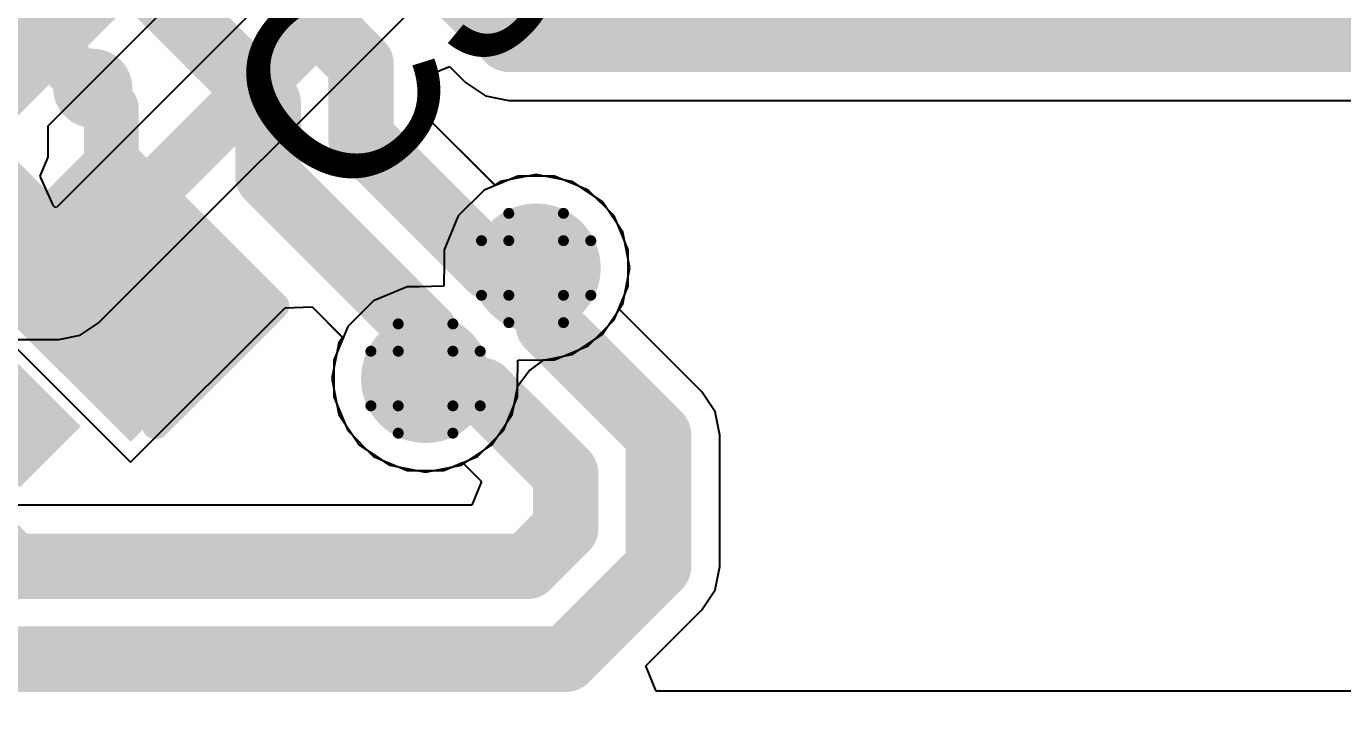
# Model space of a CAD drawing. Header units: inches. Extents: x -25 to 271, y -41 to 15.
# Drawn here: x 40.68 to 46.8, y -3.01 to 0.14 of the extents above; entities that cross this region are included whole.
import ezdxf

# ---------------------------------------------------------------- set-up
doc = ezdxf.new("R2010")
doc.units = ezdxf.units.IN
for name, color, linetype in [('Bottom Layer', 5, 'Continuous'), ('Drill Drawing', 1, 'Continuous'), ('Top Glue Points', 56, 'Continuous'), ('Top Layer', 1, 'Continuous'), ('Top Overlay', 2, 'Continuous'), ('Top Paste', 8, 'Continuous'), ('Top Solder', 216, 'Continuous'), ('Via Holes', 16, 'Continuous')]:
    doc.layers.add(name, color=color, linetype=linetype)
doc.styles.add('Arial', font='', dxfattribs={"height": 0.2})
doc.styles.get('Arial').set_extended_font_data('Arial')

# ---------------------------------------------------------------- blocks, each defined once
blk = doc.blocks.new('CAP_0603_56')
at = {"layer": 'Top Layer'}
for points in [[(-0.381, 0.4445), (-0.381, -0.4445), (-1.143, -0.4445), (-1.143, 0.4445)], [(1.143, 0.4445), (1.143, -0.4445), (0.381, -0.4445), (0.381, 0.4445)]]:
    blk.add_hatch(color=1, dxfattribs=at).paths.add_polyline_path(points)
at = {"layer": 'Top Paste'}
for points in [[(-0.381, 0.4445), (-0.381, -0.4445), (-1.143, -0.4445), (-1.143, 0.4445)], [(1.143, 0.4445), (1.143, -0.4445), (0.381, -0.4445), (0.381, 0.4445)]]:
    blk.add_hatch(color=8, dxfattribs=at).paths.add_polyline_path(points)
at = {"layer": 'Top Solder'}
for points in [[(-0.321, 0.5045), (-0.321, -0.5045), (-1.203, -0.5045), (-1.203, 0.5045)], [(1.203, 0.5045), (1.203, -0.5045), (0.321, -0.5045), (0.321, 0.5045)]]:
    blk.add_hatch(color=216, dxfattribs=at).paths.add_polyline_path(points)
at = {"layer": 'Top Overlay'}
for points in [[(-1.2446, 0.5334, 0.127, 0.127, 0), (-0.4572, 0.5334, 0.127, 0.127, 0)], [(-1.2446, 0.5334, 0.127, 0.127, 0), (-1.2446, -0.5334, 0.127, 0.127, 0)], [(0.4572, 0.5334, 0.127, 0.127, 0), (1.2446, 0.5334, 0.127, 0.127, 0)], [(1.2446, 0.5334, 0.127, 0.127, 0), (1.2446, -0.5334, 0.127, 0.127, 0)], [(-1.2446, -0.5334, 0.127, 0.127, 0), (-0.4572, -0.5334, 0.127, 0.127, 0)], [(0.4572, -0.5334, 0.127, 0.127, 0), (1.2446, -0.5334, 0.127, 0.127, 0)]]:
    blk.add_lwpolyline(points, format="xyseb", dxfattribs=at)
for points in [[(-1.2764, 0.5334, 0.0635, 0.0635, 1), (-1.2128, 0.5334, 0.0635, 0.0635, 1)], [(-1.2764, 0.5334, 0.0635, 0.0635, 1), (-1.2128, 0.5334, 0.0635, 0.0635, 1)], [(-0.4889, 0.5334, 0.0635, 0.0635, 1), (-0.4254, 0.5334, 0.0635, 0.0635, 1)], [(0.4254, 0.5334, 0.0635, 0.0635, 1), (0.4889, 0.5334, 0.0635, 0.0635, 1)], [(1.2128, 0.5334, 0.0635, 0.0635, 1), (1.2764, 0.5334, 0.0635, 0.0635, 1)], [(1.2128, 0.5334, 0.0635, 0.0635, 1), (1.2764, 0.5334, 0.0635, 0.0635, 1)], [(-1.2764, -0.5334, 0.0635, 0.0635, 1), (-1.2128, -0.5334, 0.0635, 0.0635, 1)], [(-1.2764, -0.5334, 0.0635, 0.0635, 1), (-1.2128, -0.5334, 0.0635, 0.0635, 1)], [(-0.4889, -0.5334, 0.0635, 0.0635, 1), (-0.4254, -0.5334, 0.0635, 0.0635, 1)], [(0.4254, -0.5334, 0.0635, 0.0635, 1), (0.4889, -0.5334, 0.0635, 0.0635, 1)], [(1.2128, -0.5334, 0.0635, 0.0635, 1), (1.2764, -0.5334, 0.0635, 0.0635, 1)], [(1.2128, -0.5334, 0.0635, 0.0635, 1), (1.2764, -0.5334, 0.0635, 0.0635, 1)]]:
    blk.add_lwpolyline(points, format="xyseb", close=True, dxfattribs=at)
blk = doc.blocks.new('24_QFN__4X4__130')
at = {"layer": 'Top Layer'}
blk.add_hatch(color=1, dxfattribs=at).paths.add_polyline_path([(-2.24, 1.39), (-1.55, 1.39), (-1.55, 1.11), (-2.24, 1.11)])
at = {"layer": 'Top Paste'}
blk.add_hatch(color=8, dxfattribs=at).paths.add_polyline_path([(-2.24, 1.39), (-1.55, 1.39), (-1.55, 1.11), (-2.24, 1.11)])
at = {"layer": 'Top Solder'}
blk.add_hatch(color=216, dxfattribs=at).paths.add_polyline_path([(-2.3416, 1.4916), (-1.4484, 1.4916), (-1.4484, 1.0084), (-2.3416, 1.0084)])
at = {"layer": 'Top Overlay'}
for points in [[(-2.4832, 1.2446, 0.254, 0.254, 1), (-2.5968, 1.2446, 0.254, 0.254, 1)], [(-2.6603, 1.2446, 0.127, 0.127, 1), (-2.5333, 1.2446, 0.127, 0.127, 1)], [(-2.5467, 1.2446, 0.127, 0.127, 1), (-2.4197, 1.2446, 0.127, 0.127, 1)]]:
    blk.add_lwpolyline(points, format="xyseb", close=True, dxfattribs=at)

msp = doc.modelspace()

# ---------------------------------------------------------------- hatches: boundary and pattern name
at = {"layer": 'Bottom Layer'}
h = msp.add_hatch(color=5, dxfattribs=at)
edge = h.paths.add_edge_path()
edge.add_arc((43.0526, -0.9874), 0.3, 0, 360)
h = msp.add_hatch(color=5, dxfattribs=at)
edge = h.paths.add_edge_path()
edge.add_arc((42.5386, -1.5015), 0.3, 0, 360)
at = {"layer": 'Top Glue Points'}
msp.add_hatch(color=56, dxfattribs=at).paths.add_polyline_path([(40.6537, -2.0063), (40.9364, -1.7236), (40.5122, -1.2993), (40.2295, -1.582)])
at = {"layer": 'Top Layer'}
h = msp.add_hatch(color=1, dxfattribs=at)
edge = h.paths.add_edge_path()
edge.add_arc((43.0526, -0.9874), 0.3, 0, 360)
h = msp.add_hatch(color=1, dxfattribs=at)
edge = h.paths.add_edge_path()
edge.add_arc((42.5386, -1.5015), 0.3, 0, 360)
at = {"layer": 'Via Holes'}
h = msp.add_hatch(color=7, dxfattribs=at)
edge = h.paths.add_edge_path()
edge.add_arc((43.0526, -0.9874), 0.15, 0, 360)
h = msp.add_hatch(color=7, dxfattribs=at)
edge = h.paths.add_edge_path()
edge.add_arc((42.5386, -1.5015), 0.15, 0, 360)

# ---------------------------------------------------------------- linework, layer by layer
at = {"layer": 'Bottom Layer'}
for p, q in [((43.7338, 2.2051), (40.8232, -0.7055)), ((41.0171, -1.2441), (44.1759, 1.9147)), ((40.7846, -0.3259), (42.8805, 1.77)), ((40.7846, -0.4716), (40.7846, -0.3259)), ((40.7476, -0.561), (40.7846, -0.4716)), ((40.8092, -0.6991), (40.7476, -0.561)), ((42.9677, -0.5604), (42.8107, -0.6254)), ((43.1376, -0.5604), (42.9677, -0.5604)), ((43.2945, -0.6254), (43.1376, -0.5604)), ((42.8107, -0.6254), (42.6906, -0.7455)), ((43.4146, -0.7455), (43.2945, -0.6254)), ((40.8154, -0.704), (40.8092, -0.6991)), ((40.8232, -0.7055), (40.8154, -0.704)), ((42.6906, -0.7455), (42.6256, -0.9025)), ((43.4796, -0.9025), (43.4146, -0.7455)), ((42.6256, -0.9025), (42.6256, -0.9571)), ((43.4796, -1.0723), (43.4796, -0.9025)), ((42.6256, -0.9571), (42.6235, -1.0724)), ((42.4536, -1.0745), (42.2967, -1.1395)), ((42.5083, -1.0745), (42.4536, -1.0745)), ((42.6235, -1.0724), (42.5083, -1.0745)), ((43.4363, -1.1769), (43.4796, -1.0723)), ((42.2967, -1.1395), (42.1766, -1.2596)), ((43.8229, -1.5636), (43.4363, -1.1769)), ((40.9331, -1.3003), (41.0171, -1.2441)), ((42.1766, -1.2596), (42.1116, -1.4165)), ((39.5099, -1.32), (40.834, -1.32)), ((40.834, -1.32), (40.9331, -1.3003)), ((42.1116, -1.4165), (42.1116, -1.5864)), ((42.1116, -1.5864), (42.1766, -1.7433)), ((43.8847, -1.656), (43.8229, -1.5636)), ((43.8229, -1.5636), (43.8229, -1.5636)), ((43.9064, -1.765), (43.8847, -1.656)), ((42.1766, -1.7433), (42.2967, -1.8634)), ((43.9064, -2.3752), (43.9064, -1.765)), ((42.2967, -1.8634), (42.4536, -1.9285)), ((42.6235, -1.9285), (42.7108, -1.8923)), ((42.7108, -1.8923), (42.7988, -1.9803)), ((42.4536, -1.9285), (42.6235, -1.9285)), ((42.7988, -1.9803), (42.7534, -2.09)), ((42.7534, -2.09), (30.0335, -2.09)), ((43.8847, -2.4842), (43.9064, -2.3752)), ((43.8229, -2.5766), (43.8847, -2.4842)), ((43.562, -2.8375), (43.8229, -2.5766)), ((43.8229, -2.5766), (43.8229, -2.5766)), ((43.6106, -2.9549), (43.562, -2.8375)), ((46.9842, -2.9549), (43.6106, -2.9549))]:
    msp.add_line(p, q, dxfattribs=at)
for points in [[(40.834, -1.061, 0.254, 0.254, 0), (43.9928, 2.0978, 0.254, 0.254, 0)], [(40.3576, -0.3867, 0.254, 0.254, 0), (42.6974, 1.9531, 0.254, 0.254, 0)], [(43.0526, -0.9874, 0.3048, 0.3048, 0), (43.1091, -1.0439, 0.3048, 0.3048, 0)], [(43.1091, -1.2526, 0.3048, 0.3048, 0), (43.1091, -1.0439, 0.3048, 0.3048, 0)], [(39.5099, -1.061, 0.254, 0.254, 0), (40.834, -1.061, 0.254, 0.254, 0)], [(43.1091, -1.2526, 0.3048, 0.3048, 0), (43.6215, -1.765, 0.3048, 0.3048, 0)], [(42.5386, -1.5015, 0.3048, 0.3048, 0), (42.595, -1.5579, 0.3048, 0.3048, 0)], [(42.595, -1.5579, 0.3048, 0.3048, 0), (42.8038, -1.5579, 0.3048, 0.3048, 0)], [(42.8038, -1.5579, 0.3048, 0.3048, 0), (43.1897, -1.9438, 0.3048, 0.3048, 0)], [(43.6215, -2.3752, 0.3048, 0.3048, 0), (43.6215, -1.765, 0.3048, 0.3048, 0)], [(43.1897, -2.1964, 0.3048, 0.3048, 0), (43.1897, -1.9438, 0.3048, 0.3048, 0)], [(43.0111, -2.3749, 0.3048, 0.3048, 0), (43.1897, -2.1964, 0.3048, 0.3048, 0)], [(30.0335, -2.3749, 0.3048, 0.3048, 0), (43.0111, -2.3749, 0.3048, 0.3048, 0)], [(43.19, -2.8067, 0.3048, 0.3048, 0), (43.6215, -2.3752, 0.3048, 0.3048, 0)], [(30.2124, -2.8067, 0.3048, 0.3048, 0), (43.19, -2.8067, 0.3048, 0.3048, 0)]]:
    msp.add_lwpolyline(points, format="xyseb", dxfattribs=at)
for points in [[(42.9764, -0.9874, 0.1524, 0.1524, 1), (43.1288, -0.9874, 0.1524, 0.1524, 1)], [(43.0329, -1.0439, 0.1524, 0.1524, 1), (43.1853, -1.0439, 0.1524, 0.1524, 1)], [(43.0329, -1.0439, 0.1524, 0.1524, 1), (43.1853, -1.0439, 0.1524, 0.1524, 1)], [(40.7705, -1.061, 0.127, 0.127, 1), (40.8975, -1.061, 0.127, 0.127, 1)], [(40.7705, -1.061, 0.127, 0.127, 1), (40.8975, -1.061, 0.127, 0.127, 1)], [(43.0329, -1.2526, 0.1524, 0.1524, 1), (43.1853, -1.2526, 0.1524, 0.1524, 1)], [(43.0329, -1.2526, 0.1524, 0.1524, 1), (43.1853, -1.2526, 0.1524, 0.1524, 1)], [(42.4624, -1.5015, 0.1524, 0.1524, 1), (42.6148, -1.5015, 0.1524, 0.1524, 1)], [(42.5188, -1.5579, 0.1524, 0.1524, 1), (42.6712, -1.5579, 0.1524, 0.1524, 1)], [(42.5188, -1.5579, 0.1524, 0.1524, 1), (42.6712, -1.5579, 0.1524, 0.1524, 1)], [(42.7276, -1.5579, 0.1524, 0.1524, 1), (42.88, -1.5579, 0.1524, 0.1524, 1)], [(42.7276, -1.5579, 0.1524, 0.1524, 1), (42.88, -1.5579, 0.1524, 0.1524, 1)], [(43.5453, -1.765, 0.1524, 0.1524, 1), (43.6977, -1.765, 0.1524, 0.1524, 1)], [(43.5453, -1.765, 0.1524, 0.1524, 1), (43.6977, -1.765, 0.1524, 0.1524, 1)], [(43.1135, -1.9438, 0.1524, 0.1524, 1), (43.2659, -1.9438, 0.1524, 0.1524, 1)], [(43.1135, -1.9438, 0.1524, 0.1524, 1), (43.2659, -1.9438, 0.1524, 0.1524, 1)], [(43.1135, -2.1964, 0.1524, 0.1524, 1), (43.2659, -2.1964, 0.1524, 0.1524, 1)], [(43.1135, -2.1964, 0.1524, 0.1524, 1), (43.2659, -2.1964, 0.1524, 0.1524, 1)], [(42.9349, -2.3749, 0.1524, 0.1524, 1), (43.0873, -2.3749, 0.1524, 0.1524, 1)], [(42.9349, -2.3749, 0.1524, 0.1524, 1), (43.0873, -2.3749, 0.1524, 0.1524, 1)], [(43.5453, -2.3752, 0.1524, 0.1524, 1), (43.6977, -2.3752, 0.1524, 0.1524, 1)], [(43.5453, -2.3752, 0.1524, 0.1524, 1), (43.6977, -2.3752, 0.1524, 0.1524, 1)], [(43.1138, -2.8067, 0.1524, 0.1524, 1), (43.2662, -2.8067, 0.1524, 0.1524, 1)], [(43.1138, -2.8067, 0.1524, 0.1524, 1), (43.2662, -2.8067, 0.1524, 0.1524, 1)]]:
    msp.add_lwpolyline(points, format="xyseb", close=True, dxfattribs=at)
at = {"layer": 'Drill Drawing'}
for points in [[(42.9256, -0.8604, 0.0508, 0.0508, 0), (42.9256, -0.7334, 0.0508, 0.0508, 0)], [(42.9256, -0.7334, 0.0508, 0.0508, 0), (43.1796, -0.7334, 0.0508, 0.0508, 0)], [(43.1796, -0.8604, 0.0508, 0.0508, 0), (43.1796, -0.7334, 0.0508, 0.0508, 0)], [(42.7986, -1.1144, 0.0508, 0.0508, 0), (42.7986, -0.8604, 0.0508, 0.0508, 0)], [(42.7986, -0.8604, 0.0508, 0.0508, 0), (42.9256, -0.8604, 0.0508, 0.0508, 0)], [(43.1796, -0.8604, 0.0508, 0.0508, 0), (43.3066, -0.8604, 0.0508, 0.0508, 0)], [(43.3066, -1.1144, 0.0508, 0.0508, 0), (43.3066, -0.8604, 0.0508, 0.0508, 0)], [(42.7986, -1.1144, 0.0508, 0.0508, 0), (42.9256, -1.1144, 0.0508, 0.0508, 0)], [(42.9256, -1.2414, 0.0508, 0.0508, 0), (42.9256, -1.1144, 0.0508, 0.0508, 0)], [(43.1796, -1.1144, 0.0508, 0.0508, 0), (43.3066, -1.1144, 0.0508, 0.0508, 0)], [(43.1796, -1.2414, 0.0508, 0.0508, 0), (43.1796, -1.1144, 0.0508, 0.0508, 0)], [(42.4116, -1.3745, 0.0508, 0.0508, 0), (42.4116, -1.2475, 0.0508, 0.0508, 0)], [(42.4116, -1.2475, 0.0508, 0.0508, 0), (42.6656, -1.2475, 0.0508, 0.0508, 0)], [(42.6656, -1.3745, 0.0508, 0.0508, 0), (42.6656, -1.2475, 0.0508, 0.0508, 0)], [(42.9256, -1.2414, 0.0508, 0.0508, 0), (43.1796, -1.2414, 0.0508, 0.0508, 0)], [(42.2846, -1.6285, 0.0508, 0.0508, 0), (42.2846, -1.3745, 0.0508, 0.0508, 0)], [(42.2846, -1.3745, 0.0508, 0.0508, 0), (42.4116, -1.3745, 0.0508, 0.0508, 0)], [(42.6656, -1.3745, 0.0508, 0.0508, 0), (42.7926, -1.3745, 0.0508, 0.0508, 0)], [(42.7926, -1.6285, 0.0508, 0.0508, 0), (42.7926, -1.3745, 0.0508, 0.0508, 0)], [(42.2846, -1.6285, 0.0508, 0.0508, 0), (42.4116, -1.6285, 0.0508, 0.0508, 0)], [(42.4116, -1.7555, 0.0508, 0.0508, 0), (42.4116, -1.6285, 0.0508, 0.0508, 0)], [(42.6656, -1.6285, 0.0508, 0.0508, 0), (42.7926, -1.6285, 0.0508, 0.0508, 0)], [(42.6656, -1.7555, 0.0508, 0.0508, 0), (42.6656, -1.6285, 0.0508, 0.0508, 0)], [(42.4116, -1.7555, 0.0508, 0.0508, 0), (42.6656, -1.7555, 0.0508, 0.0508, 0)]]:
    msp.add_lwpolyline(points, format="xyseb", dxfattribs=at)
for points in [[(42.9129, -0.7334, 0.0254, 0.0254, 1), (42.9383, -0.7334, 0.0254, 0.0254, 1)], [(42.9129, -0.7334, 0.0254, 0.0254, 1), (42.9383, -0.7334, 0.0254, 0.0254, 1)], [(43.1669, -0.7334, 0.0254, 0.0254, 1), (43.1923, -0.7334, 0.0254, 0.0254, 1)], [(43.1669, -0.7334, 0.0254, 0.0254, 1), (43.1923, -0.7334, 0.0254, 0.0254, 1)], [(42.7859, -0.8604, 0.0254, 0.0254, 1), (42.8113, -0.8604, 0.0254, 0.0254, 1)], [(42.7859, -0.8604, 0.0254, 0.0254, 1), (42.8113, -0.8604, 0.0254, 0.0254, 1)], [(42.9129, -0.8604, 0.0254, 0.0254, 1), (42.9383, -0.8604, 0.0254, 0.0254, 1)], [(42.9129, -0.8604, 0.0254, 0.0254, 1), (42.9383, -0.8604, 0.0254, 0.0254, 1)], [(43.1669, -0.8604, 0.0254, 0.0254, 1), (43.1923, -0.8604, 0.0254, 0.0254, 1)], [(43.1669, -0.8604, 0.0254, 0.0254, 1), (43.1923, -0.8604, 0.0254, 0.0254, 1)], [(43.2939, -0.8604, 0.0254, 0.0254, 1), (43.3193, -0.8604, 0.0254, 0.0254, 1)], [(43.2939, -0.8604, 0.0254, 0.0254, 1), (43.3193, -0.8604, 0.0254, 0.0254, 1)], [(42.7859, -1.1144, 0.0254, 0.0254, 1), (42.8113, -1.1144, 0.0254, 0.0254, 1)], [(42.7859, -1.1144, 0.0254, 0.0254, 1), (42.8113, -1.1144, 0.0254, 0.0254, 1)], [(42.9129, -1.1144, 0.0254, 0.0254, 1), (42.9383, -1.1144, 0.0254, 0.0254, 1)], [(42.9129, -1.1144, 0.0254, 0.0254, 1), (42.9383, -1.1144, 0.0254, 0.0254, 1)], [(43.1669, -1.1144, 0.0254, 0.0254, 1), (43.1923, -1.1144, 0.0254, 0.0254, 1)], [(43.1669, -1.1144, 0.0254, 0.0254, 1), (43.1923, -1.1144, 0.0254, 0.0254, 1)], [(43.2939, -1.1144, 0.0254, 0.0254, 1), (43.3193, -1.1144, 0.0254, 0.0254, 1)], [(43.2939, -1.1144, 0.0254, 0.0254, 1), (43.3193, -1.1144, 0.0254, 0.0254, 1)], [(42.3989, -1.2475, 0.0254, 0.0254, 1), (42.4243, -1.2475, 0.0254, 0.0254, 1)], [(42.3989, -1.2475, 0.0254, 0.0254, 1), (42.4243, -1.2475, 0.0254, 0.0254, 1)], [(42.6529, -1.2475, 0.0254, 0.0254, 1), (42.6783, -1.2475, 0.0254, 0.0254, 1)], [(42.6529, -1.2475, 0.0254, 0.0254, 1), (42.6783, -1.2475, 0.0254, 0.0254, 1)], [(42.9129, -1.2414, 0.0254, 0.0254, 1), (42.9383, -1.2414, 0.0254, 0.0254, 1)], [(42.9129, -1.2414, 0.0254, 0.0254, 1), (42.9383, -1.2414, 0.0254, 0.0254, 1)], [(43.1669, -1.2414, 0.0254, 0.0254, 1), (43.1923, -1.2414, 0.0254, 0.0254, 1)], [(43.1669, -1.2414, 0.0254, 0.0254, 1), (43.1923, -1.2414, 0.0254, 0.0254, 1)], [(42.2719, -1.3745, 0.0254, 0.0254, 1), (42.2973, -1.3745, 0.0254, 0.0254, 1)], [(42.2719, -1.3745, 0.0254, 0.0254, 1), (42.2973, -1.3745, 0.0254, 0.0254, 1)], [(42.3989, -1.3745, 0.0254, 0.0254, 1), (42.4243, -1.3745, 0.0254, 0.0254, 1)], [(42.3989, -1.3745, 0.0254, 0.0254, 1), (42.4243, -1.3745, 0.0254, 0.0254, 1)], [(42.6529, -1.3745, 0.0254, 0.0254, 1), (42.6783, -1.3745, 0.0254, 0.0254, 1)], [(42.6529, -1.3745, 0.0254, 0.0254, 1), (42.6783, -1.3745, 0.0254, 0.0254, 1)], [(42.7799, -1.3745, 0.0254, 0.0254, 1), (42.8053, -1.3745, 0.0254, 0.0254, 1)], [(42.7799, -1.3745, 0.0254, 0.0254, 1), (42.8053, -1.3745, 0.0254, 0.0254, 1)], [(42.2719, -1.6285, 0.0254, 0.0254, 1), (42.2973, -1.6285, 0.0254, 0.0254, 1)], [(42.2719, -1.6285, 0.0254, 0.0254, 1), (42.2973, -1.6285, 0.0254, 0.0254, 1)], [(42.3989, -1.6285, 0.0254, 0.0254, 1), (42.4243, -1.6285, 0.0254, 0.0254, 1)], [(42.3989, -1.6285, 0.0254, 0.0254, 1), (42.4243, -1.6285, 0.0254, 0.0254, 1)], [(42.6529, -1.6285, 0.0254, 0.0254, 1), (42.6783, -1.6285, 0.0254, 0.0254, 1)], [(42.6529, -1.6285, 0.0254, 0.0254, 1), (42.6783, -1.6285, 0.0254, 0.0254, 1)], [(42.7799, -1.6285, 0.0254, 0.0254, 1), (42.8053, -1.6285, 0.0254, 0.0254, 1)], [(42.7799, -1.6285, 0.0254, 0.0254, 1), (42.8053, -1.6285, 0.0254, 0.0254, 1)], [(42.3989, -1.7555, 0.0254, 0.0254, 1), (42.4243, -1.7555, 0.0254, 0.0254, 1)], [(42.3989, -1.7555, 0.0254, 0.0254, 1), (42.4243, -1.7555, 0.0254, 0.0254, 1)], [(42.6529, -1.7555, 0.0254, 0.0254, 1), (42.6783, -1.7555, 0.0254, 0.0254, 1)], [(42.6529, -1.7555, 0.0254, 0.0254, 1), (42.6783, -1.7555, 0.0254, 0.0254, 1)]]:
    msp.add_lwpolyline(points, format="xyseb", close=True, dxfattribs=at)
at = {"layer": 'Top Layer'}
for p, q in [((42.5234, -0.1034), (42.6504, -0.0508)), ((42.5234, -0.1034), (42.6504, -0.0508)), ((42.6504, -0.0508), (42.7248, -0.1252)), ((42.6504, -0.0508), (42.7248, -0.1252)), ((42.5234, -0.264), (42.5234, -0.1034)), ((42.5234, -0.264), (42.5234, -0.1034)), ((42.7248, -0.1252), (42.7248, -0.1252)), ((42.7248, -0.1252), (42.8172, -0.187)), ((42.7248, -0.1252), (42.7248, -0.1252)), ((42.7248, -0.1252), (42.8172, -0.187)), ((42.8172, -0.187), (42.9262, -0.2087)), ((42.8172, -0.187), (42.9262, -0.2087)), ((42.9262, -0.2087), (42.9262, -0.2087)), ((42.9262, -0.2087), (47.1638, -0.2087)), ((42.9262, -0.2087), (42.9262, -0.2087)), ((42.9262, -0.2087), (47.1611, -0.2087)), ((42.8631, -0.6037), (42.5234, -0.264)), ((42.8611, -0.6018), (42.5234, -0.264)), ((42.886, -0.5852), (42.8611, -0.6018)), ((42.9677, -0.5604), (42.8631, -0.6037)), ((43.0526, -0.552), (42.886, -0.5852)), ((43.1376, -0.5604), (42.9677, -0.5604)), ((43.2192, -0.5852), (43.0526, -0.552)), ((43.2945, -0.6254), (43.1376, -0.5604)), ((43.3605, -0.6795), (43.2192, -0.5852)), ((43.4146, -0.7455), (43.2945, -0.6254)), ((43.4548, -0.8208), (43.3605, -0.6795)), ((43.4796, -0.9025), (43.4146, -0.7455)), ((43.488, -0.9874), (43.4548, -0.8208)), ((43.4796, -1.0723), (43.4796, -0.9025)), ((43.4548, -1.154), (43.488, -0.9874)), ((40.3596, -1.0828), (41.1678, -1.891)), ((40.3596, -1.0828), (41.1678, -1.891)), ((43.4146, -1.2293), (43.4796, -1.0723)), ((43.3605, -1.2952), (43.4548, -1.154)), ((41.1678, -1.891), (41.8863, -1.1726)), ((41.1678, -1.891), (41.8863, -1.1726)), ((41.8863, -1.1726), (42.0116, -1.1687)), ((41.8863, -1.1726), (42.0116, -1.1687)), ((42.0116, -1.1687), (42.1549, -1.3119)), ((42.0116, -1.1687), (42.1529, -1.31)), ((43.2945, -1.3494), (43.4146, -1.2293)), ((42.1363, -1.3349), (42.1032, -1.5015)), ((42.1549, -1.3119), (42.1116, -1.4165)), ((42.1529, -1.31), (42.1363, -1.3349)), ((43.2192, -1.3896), (43.3605, -1.2952)), ((43.0864, -1.416), (43.2192, -1.3896)), ((43.1376, -1.4144), (43.2945, -1.3494)), ((42.1116, -1.4165), (42.1116, -1.5864)), ((42.9656, -1.5317), (42.9677, -1.4165)), ((42.9672, -1.5353), (43.0187, -1.4675)), ((42.9677, -1.4165), (43.0829, -1.4144)), ((43.0187, -1.4675), (43.0864, -1.416)), ((43.0829, -1.4144), (43.1376, -1.4144)), ((42.1032, -1.5015), (42.1363, -1.6681)), ((42.1116, -1.5864), (42.1766, -1.7433)), ((42.9005, -1.7433), (42.9656, -1.5864)), ((42.9408, -1.6681), (42.9672, -1.5353)), ((42.9656, -1.5864), (42.9656, -1.5317)), ((42.1363, -1.6681), (42.2307, -1.8093)), ((42.8464, -1.8093), (42.9408, -1.6681)), ((42.1766, -1.7433), (42.2967, -1.8634)), ((42.7804, -1.8634), (42.9005, -1.7433)), ((42.2307, -1.8093), (42.3719, -1.9037)), ((42.7052, -1.9037), (42.8464, -1.8093)), ((42.2967, -1.8634), (42.4536, -1.9285)), ((42.6235, -1.9285), (42.7804, -1.8634)), ((42.3719, -1.9037), (42.5386, -1.9368)), ((42.4536, -1.9285), (42.6235, -1.9285)), ((42.5386, -1.9368), (42.7052, -1.9037))]:
    msp.add_line(p, q, dxfattribs=at)
for points in [[(41.9829, 1.0195, 0.3048, 0.3048, 0), (42.9262, 0.0762, 0.3048, 0.3048, 0)], [(41.5811, 0.6177, 0.3048, 0.3048, 0), (42.2385, -0.0396, 0.3048, 0.3048, 0)], [(41.2758, 0.3124, 0.3048, 0.3048, 0), (41.8067, -0.2185, 0.3048, 0.3048, 0)], [(40.5322, 0.3007, 0.254, 0.254, 0), (41.078, -0.2452, 0.254, 0.254, 0)], [(42.9262, 0.0762, 0.3048, 0.3048, 0), (47.4215, 0.0762, 0.3048, 0.3048, 0)], [(42.2385, -0.382, 0.3048, 0.3048, 0), (42.2385, -0.0396, 0.3048, 0.3048, 0)], [(41.078, -1.0828, 0.254, 0.254, 0), (41.078, -0.2452, 0.254, 0.254, 0)], [(41.8067, -0.5608, 0.3048, 0.3048, 0), (41.8067, -0.2185, 0.3048, 0.3048, 0)], [(42.2385, -0.382, 0.3048, 0.3048, 0), (42.8439, -0.9874, 0.3048, 0.3048, 0)], [(40.3576, -0.3867, 0.254, 0.254, 0), (41.0986, -1.1277, 0.254, 0.254, 0)], [(41.8067, -0.5608, 0.3048, 0.3048, 0), (42.5386, -1.2927, 0.3048, 0.3048, 0)], [(42.8439, -0.9874, 0.3048, 0.3048, 0), (43.0526, -0.9874, 0.3048, 0.3048, 0)], [(42.5386, -1.5015, 0.3048, 0.3048, 0), (42.5386, -1.2927, 0.3048, 0.3048, 0)]]:
    msp.add_lwpolyline(points, format="xyseb", dxfattribs=at)
for points in [[(42.85, 0.0762, 0.1524, 0.1524, 1), (43.0024, 0.0762, 0.1524, 0.1524, 1)], [(42.85, 0.0762, 0.1524, 0.1524, 1), (43.0024, 0.0762, 0.1524, 0.1524, 1)], [(42.1623, -0.0396, 0.1524, 0.1524, 1), (42.3147, -0.0396, 0.1524, 0.1524, 1)], [(42.1623, -0.0396, 0.1524, 0.1524, 1), (42.3147, -0.0396, 0.1524, 0.1524, 1)], [(41.0145, -0.2452, 0.127, 0.127, 1), (41.1415, -0.2452, 0.127, 0.127, 1)], [(41.0145, -0.2452, 0.127, 0.127, 1), (41.1415, -0.2452, 0.127, 0.127, 1)], [(41.7305, -0.2185, 0.1524, 0.1524, 1), (41.8829, -0.2185, 0.1524, 0.1524, 1)], [(41.7305, -0.2185, 0.1524, 0.1524, 1), (41.8829, -0.2185, 0.1524, 0.1524, 1)], [(42.1623, -0.382, 0.1524, 0.1524, 1), (42.3147, -0.382, 0.1524, 0.1524, 1)], [(42.1623, -0.382, 0.1524, 0.1524, 1), (42.3147, -0.382, 0.1524, 0.1524, 1)], [(41.7305, -0.5608, 0.1524, 0.1524, 1), (41.8829, -0.5608, 0.1524, 0.1524, 1)], [(41.7305, -0.5608, 0.1524, 0.1524, 1), (41.8829, -0.5608, 0.1524, 0.1524, 1)], [(42.7677, -0.9874, 0.1524, 0.1524, 1), (42.9201, -0.9874, 0.1524, 0.1524, 1)], [(42.7677, -0.9874, 0.1524, 0.1524, 1), (42.9201, -0.9874, 0.1524, 0.1524, 1)], [(42.9764, -0.9874, 0.1524, 0.1524, 1), (43.1288, -0.9874, 0.1524, 0.1524, 1)], [(41.0145, -1.0828, 0.127, 0.127, 1), (41.1415, -1.0828, 0.127, 0.127, 1)], [(41.0351, -1.1277, 0.127, 0.127, 1), (41.1621, -1.1277, 0.127, 0.127, 1)], [(42.4624, -1.2927, 0.1524, 0.1524, 1), (42.6148, -1.2927, 0.1524, 0.1524, 1)], [(42.4624, -1.2927, 0.1524, 0.1524, 1), (42.6148, -1.2927, 0.1524, 0.1524, 1)], [(42.4624, -1.5015, 0.1524, 0.1524, 1), (42.6148, -1.5015, 0.1524, 0.1524, 1)]]:
    msp.add_lwpolyline(points, format="xyseb", close=True, dxfattribs=at)

# ---------------------------------------------------------------- block references
for name, p, rotation in [('24_QFN__4X4__130', (40.0761, 2.5245), 135), ('CAP_0603_56', (40.5841, -1.6665), 45)]:
    msp.add_blockref(name, p, dxfattribs=dict(rotation=rotation))

# ---------------------------------------------------------------- texts
at = {"layer": 'Top Overlay', "style": 'Arial'}
msp.add_text('C36', height=0.889, rotation=45, dxfattribs=at).set_placement((42.1358, -0.7711))

doc.saveas('drawing.dxf')
